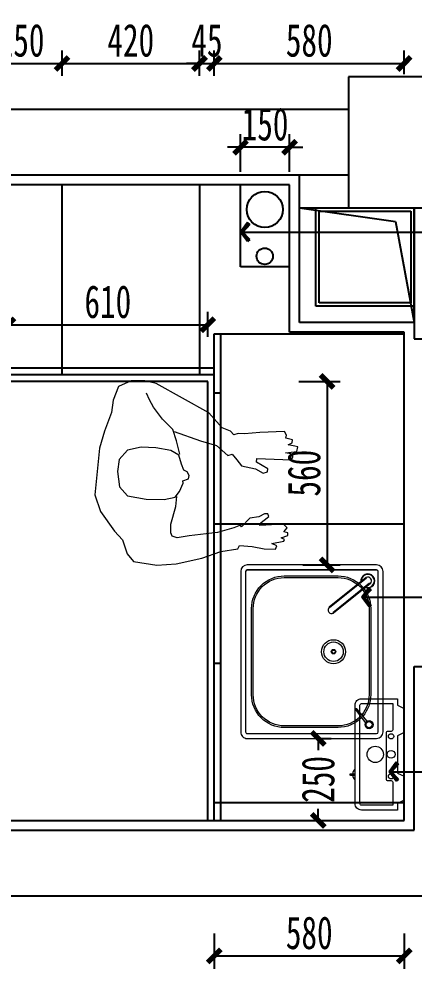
# Model space of a CAD drawing. Header units: millimetres. Extents: x 3104083 to 3173399, y -3165492 to -3044687.
# Drawn here: x 3116832 to 3118039, y -3136767 to -3133867 of the extents above; entities that cross this region are included whole.
import ezdxf

# ---------------------------------------------------------------- set-up
doc = ezdxf.new("R2010")
doc.units = ezdxf.units.MM
doc.header["$LTSCALE"] = 500
doc.header["$MEASUREMENT"] = 0
doc.header["$PDMODE"] = 2
doc.linetypes.add('ACAD_ISO03W100', pattern=[30, 12, -18])
doc.layers.get('0').update_dxf_attribs({"linetype": 'CONTINUOUS'})
doc.layers.get('DEFPOINTS').update_dxf_attribs({"linetype": 'CONTINUOUS'})
for name, color, linetype in [('D-节点尺寸', 5, 'CONTINUOUS'), ('P-完成面', 3, 'CONTINUOUS'), ('W-基础引线', 35, 'CONTINUOUS'), ('ZB_厨柜', 7, 'CONTINUOUS'), ('zb厨柜', 7, 'CONTINUOUS'), ('台面', 4, 'CONTINUOUS'), ('柜体', 2, 'CONTINUOUS')]:
    doc.layers.add(name, color=color, linetype=linetype)
for name, color, linetype, lineweight in [('zb辅助', 250, 'CONTINUOUS', 15), ('墙体', 6, 'CONTINUOUS', 25), ('电器', 85, 'CONTINUOUS', 15)]:
    doc.layers.add(name, color=color, linetype=linetype, lineweight=lineweight)
doc.styles.add('DIM', font='SimSun.ttf', dxfattribs={"width": 0.7})
doc.dimstyles.new('40', dxfattribs={"dimscale": 40, "dimtxt": 2.5, "dimasz": 1, "dimexe": 1, "dimexo": 1, "dimgap": 0.5, "dimtad": 1, "dimdec": 0, "dimzin": 0, "dimdsep": 46, "dimtxsty": 'DIM', "dimblk": 'ARCHTICK', "dimcen": 0, "dimclrd": 5, "dimclre": 5, "dimclrt": 35, "dimadec": 0, "dimazin": 0, "dimtfac": 0.5, "dimtdec": 0, "dimtix": 1, "dimtmove": 2, "dimatfit": 2, "dimldrblk": 'A', "dimfxl": 0, "dimtolj": 1, "dimtzin": 0, "dimlwd": -1, "dimlwe": -1, "dimarcsym": 0})
doc.dimstyles.new('基础引线', dxfattribs={"dimtxt": 3, "dimasz": 0.7, "dimexe": 2, "dimexo": 6, "dimgap": 1, "dimtad": 1, "dimdec": 0, "dimdsep": 46, "dimtxsty": 'Standard', "dimblk1": 'A', "dimblk2": 'A', "dimsah": 1, "dimcen": 3, "dimdle": 200, "dimclrd": 256, "dimclre": 256, "dimclrt": 2, "dimadec": 0, "dimazin": 0, "dimtfac": 1, "dimtdec": 0, "dimtix": 1, "dimtmove": 1, "dimatfit": 3, "dimldrblk": 'A', "dimfxl": 0, "dimtvp": 1, "dimtolj": 1, "dimtzin": 0, "dimarcsym": 0})

# ---------------------------------------------------------------- blocks, each defined once
blk = doc.blocks.new('单水槽平面')
at = {"layer": '电器'}
for p, q in [((219357.5, -105976.4), (219357.5, -106371.4)), ((219372.5, -105976.4), (219372.5, -106371.4)), ((219372.5, -106371.4), (219372.5, -105976.4)), ((219867.1, -105956.4), (219377.5, -105956.4)), ((219867.1, -105971.4), (219377.5, -105971.4)), ((219872.1, -106371.4), (219872.1, -105976.4)), ((219887.1, -106371.4), (219887.1, -105976.4)), ((219396.1, -106008.4), (219486.6, -106121.3)), ((219397.8, -106006.9), (219488.4, -106119.8)), ((219412.7, -105997.6), (219503.2, -106110.5)), ((219414.5, -105995), (219505, -106107.9)), ((219834, -106004.9), (219796.9, -106037)), ((219838.5, -106009.9), (219798.8, -106040.1)), ((219377.5, -106376.4), (219867.1, -106376.4)), ((219377.5, -106376.4), (219867.1, -106376.4)), ((219377.5, -106391.4), (219867.1, -106391.4))]:
    blk.add_line(p, q, dxfattribs=at)
for points in [[(219823.4, -106022.6, -0.202235), (219853.6, -106094.2), (219853.6, -106258.2, -0.414214), (219753.6, -106358.2), (219490.9, -106358.2, -0.414214), (219390.9, -106258.2), (219390.9, -106094.2, -0.414214), (219490.9, -105994.2), (219753.6, -105994.2, -0.178633), (219818.6, -106018.2, -0.178633)], [(219819.3, -106025.6, -0.204737), (219848.6, -106094.2), (219848.6, -106258.2, -0.414214), (219753.6, -106353.2), (219490.9, -106353.2, -0.414214), (219395.9, -106258.2), (219395.9, -106094.2, -0.414214), (219490.9, -105999.2), (219753.6, -105999.2, -0.176592), (219814.8, -106021.5, -0.176592)]]:
    blk.add_lwpolyline(points, format="xyb", dxfattribs=at)
for centre, radius in [((219845, -105999.4), 12.3), ((219845, -105999.4), 9.28), ((219622.3, -106107.8), 36.7), ((219622.3, -106107.8), 29.7), ((219622.3, -106107.8), 6.95), ((219622.3, -106107.8), 4.95)]:
    blk.add_circle(centre, radius, dxfattribs=at)
for centre, radius, start, end in [((219377.5, -105976.4), 20, 90, 180), ((219377.5, -105976.4), 20, 90, 180), ((219377.5, -105976.4), 5, 90, 180), ((219867.1, -105976.4), 20, 0, 90), ((219867.1, -105976.4), 5, 0, 90), ((219406.3, -106003.1), 21.5, 340.7243, 277.0978), ((219406.3, -106003.1), 20, 343.5312, 274.3312), ((219406.3, -106003.1), 11.5, 46.7072, 207.3519), ((219798.2, -106038.4), 1.86, 128.1042, 288.8004), ((219494.7, -106113), 11.5, 225.4964, 26.4981), ((219377.5, -106371.4), 20, 180, 270), ((219377.5, -106371.4), 20, 180, 270), ((219377.5, -106371.4), 5, 180, 270), ((219867.1, -106371.4), 20, 270, 0), ((219867.1, -106371.4), 5, 270, 0)]:
    blk.add_arc(centre, radius, start, end, dxfattribs=at)
blk = doc.blocks.new('A$C72A3536B')
at = {"layer": 'zb辅助', "color": 251, "linetype": 'ByBlock'}
for p, q in [((199.3, 610.9), (195.7, 589.7)), ((201.9, 619.6), (199.3, 610.9)), ((215.9, 616.6), (201.9, 619.6)), ((220.1, 582.2), (215.9, 616.6)), ((166.7, 585.1), (155.4, 578.9)), ((175.4, 582.6), (166.7, 585.1)), ((180.8, 603.6), (175.4, 582.6)), ((189.7, 602.8), (180.8, 603.6)), ((195.7, 589.7), (189.7, 602.8)), ((223.7, 603.4), (220.1, 582.2)), ((232.8, 604.4), (223.7, 603.4)), ((241.3, 600.1), (232.8, 604.4)), ((237.5, 494.8), (241.3, 600.1)), ((449.5, 587.2), (437.7, 575.7)), ((461.1, 577.3), (449.5, 587.2)), ((464, 589.5), (461.1, 577.3)), ((472.9, 588.8), (464, 589.5)), ((480, 568.5), (472.9, 588.8)), ((155.4, 578.9), (157.8, 503.6)), ((437.7, 575.7), (442.2, 503.7)), ((484.5, 578.8), (480, 568.5)), ((489.7, 576.6), (484.5, 578.8)), ((497.2, 540.1), (489.7, 576.6)), ((503.9, 555.6), (497.2, 540.1)), ((514.3, 551.1), (503.9, 555.6)), ((513.1, 517.2), (514.3, 551.1)), ((269, 527.8), (248.1, 493.9)), ((277.9, 527.1), (269, 527.8)), ((282.1, 514.2), (277.9, 527.1)), ((406.7, 528.3), (405.8, 517.7)), ((414.2, 531.3), (406.7, 528.3)), ((436.7, 502.4), (414.2, 531.3)), ((157.8, 503.6), (162.6, 456.6)), ((248.1, 493.9), (237.5, 494.8)), ((269.3, 490.2), (282.1, 514.2)), ((405.8, 517.7), (415.1, 500.7)), ((415.1, 500.7), (419.8, 473.5)), ((442.2, 503.7), (436.7, 502.4)), ((506.3, 480.2), (513.1, 517.2)), ((260.2, 448.1), (269.3, 490.2)), ((419.8, 473.5), (446.2, 447.9)), ((502.9, 441.1), (506.3, 480.2)), ((162.6, 456.6), (160.9, 437.1)), ((160.9, 437.1), (165.1, 424.1)), ((241.1, 433.6), (260.2, 448.1)), ((446.2, 447.9), (440.6, 444.8)), ((440.6, 444.8), (449.5, 424.3)), ((513.2, 436.7), (502.9, 441.1)), ((521.1, 384.1), (513.2, 436.7)), ((153.5, 414.4), (144.1, 388.4)), ((165.1, 424.1), (153.5, 414.4)), ((198, 371.1), (227.9, 406.1)), ((223.7, 419), (241.1, 433.6)), ((227.9, 406.1), (223.7, 419)), ((449.5, 424.3), (463.1, 374.8)), ((144.1, 388.4), (97.6, 347.7)), ((541.2, 326.8), (521.1, 384.1)), ((183, 322.3), (198, 371.1)), ((463.1, 374.8), (473.4, 288)), ((97.6, 347.7), (8.5, 187.2)), ((154.6, 242.5), (183, 322.3)), ((559.3, 248.2), (541.2, 326.8)), ((254.9, 264.1), (227.3, 255.8)), ((273.4, 271.5), (254.9, 264.1)), ((277.9, 281.8), (273.4, 271.5)), ((289.1, 288), (277.9, 281.8)), ((299.6, 285.3), (289.1, 288)), ((305.3, 268.7), (299.6, 285.3)), ((312.6, 269.8), (305.3, 268.7)), ((338.4, 258.6), (312.6, 269.8)), ((473.4, 288), (479.1, 251.7)), ((148.8, 237.6), (117.4, 206.3)), ((183.8, 248.9), (148.8, 237.6)), ((224.1, 259.7), (183.8, 248.9)), ((212.7, 232), (205.1, 186.1)), ((227.3, 255.8), (212.7, 232)), ((355.1, 244.6), (338.4, 258.6)), ((384, 247.5), (353.8, 250.1)), ((363, 211.7), (355.1, 244.6)), ((438.1, 232), (384, 247.5)), ((464.8, 231.4), (438.1, 232)), ((474.2, 236), (464.8, 231.4)), ((479.1, 251.7), (474.2, 236)), ((563.1, 188.8), (559.3, 248.2)), ((117.4, 206.3), (81.1, 179.1)), ((361.7, 156.3), (363, 211.7)), ((8.5, 187.2), (0, 152.2)), ((81.1, 179.1), (58.5, 166.7)), ((205.1, 186.1), (203, 141.6)), ((551.5, 118.2), (563.1, 188.8)), ((0, 152.2), (0, 111)), ((58.5, 166.7), (38.1, 157.8)), ((351.4, 100), (361.7, 156.3)), ((203, 141.6), (211.8, 99.6)), ((528.4, 98.8), (551.5, 118.2)), ((0, 111), (18, 71.8)), ((211.8, 99.6), (240, 73.9)), ((324.2, 75.5), (351.4, 100)), ((486, 84.6), (528.4, 98.8)), ((18, 71.8), (59.5, 55.7)), ((240, 73.9), (277.1, 68.9)), ((277.1, 68.9), (324.2, 75.5)), ((399.6, 17), (458.8, 60.1)), ((458.8, 60.1), (486, 84.6)), ((59.5, 55.7), (96.7, 50.6)), ((96.7, 50.6), (153.8, 29.5)), ((153.8, 29.5), (206.2, 14.2)), ((206.2, 14.2), (348, 0)), ((348, 0), (399.6, 17))]:
    blk.add_line(p, q, dxfattribs=at)
blk = doc.blocks.new('_ArchTick')
at = {"color": 0, "linetype": 'ByBlock', "const_width": 0.4}
blk.add_lwpolyline([(-0.5, -0.5), (0.5, 0.5)], dxfattribs=at)
blk = doc.blocks.new('*D2141')
at = {"layer": 'D-节点尺寸', "color": 5, "ltscale": 100}
for p, q in [((3116713.6, -3134040.3), (3116713.6, -3133962.9)), ((3116963.6, -3134040.3), (3116963.6, -3133962.9)), ((3116713.6, -3134002.9), (3116963.6, -3134002.9))]:
    blk.add_line(p, q, dxfattribs=at)
at = {"layer": 'DEFPOINTS', "color": 0, "ltscale": 100}
for p in [(3116963.6, -3134002.9), (3116713.6, -3134080.3), (3116963.6, -3134080.3)]:
    blk.add_point(p, dxfattribs=at)
at = {"layer": 'D-节点尺寸', "color": 5, "ltscale": 100, "xscale": 40, "yscale": 40, "zscale": 40, "rotation": 180}
blk.add_blockref('_ArchTick', (3116713.6, -3134002.9), dxfattribs=at)
at = {"layer": 'D-节点尺寸', "color": 5, "ltscale": 100, "xscale": 40, "yscale": 40, "zscale": 40}
blk.add_blockref('_ArchTick', (3116963.6, -3134002.9), dxfattribs=at)
at = {"layer": 'D-节点尺寸', "color": 35, "ltscale": 100, "insert": (3116838.6, -3133932.9), "char_height": 100, "attachment_point": 5, "style": 'DIM'}
blk.add_mtext('\\A1;250', dxfattribs=at)
blk = doc.blocks.new('A')
for p, q in [((-1.435, 1.148), (-1.09, 1.437)), ((-1.435, 1.148), (-0.369, 0)), ((-1.09, 1.437), (0, 0)), ((-0.369, 0), (-2.127, 0)), ((-1.435, -1.148), (-0.369, 0)), ((-1.09, -1.437), (0, 0)), ((-1.435, -1.148), (-1.09, -1.437))]:
    blk.add_line(p, q)
for points in [[(-1.435, 1.148), (-1.09, 1.437), (-0.369, 0), (0, 0)], [(-1.435, -1.148), (-1.09, -1.437), (-0.369, 0), (0, 0)]]:
    blk.add_solid(points)
blk = doc.blocks.new('*D2142')
at = {"layer": 'D-节点尺寸', "color": 5, "ltscale": 100}
for p, q in [((3116963.6, -3134040.3), (3116963.6, -3133962.9)), ((3117383.6, -3134040.3), (3117383.6, -3133962.9)), ((3116963.6, -3134002.9), (3117383.6, -3134002.9))]:
    blk.add_line(p, q, dxfattribs=at)
at = {"layer": 'DEFPOINTS', "color": 0, "ltscale": 100}
for p in [(3117383.6, -3134002.9), (3116963.6, -3134080.3), (3117383.6, -3134080.3)]:
    blk.add_point(p, dxfattribs=at)
at = {"layer": 'D-节点尺寸', "color": 5, "ltscale": 100, "xscale": 40, "yscale": 40, "zscale": 40, "rotation": 180}
blk.add_blockref('_ArchTick', (3116963.6, -3134002.9), dxfattribs=at)
at = {"layer": 'D-节点尺寸', "color": 5, "ltscale": 100, "xscale": 40, "yscale": 40, "zscale": 40}
blk.add_blockref('_ArchTick', (3117383.6, -3134002.9), dxfattribs=at)
at = {"layer": 'D-节点尺寸', "color": 35, "ltscale": 100, "insert": (3117173.6, -3133932.9), "char_height": 100, "attachment_point": 5, "style": 'DIM'}
blk.add_mtext('\\A1;420', dxfattribs=at)
blk = doc.blocks.new('*D2143')
at = {"layer": 'D-节点尺寸', "color": 5, "ltscale": 100}
for p, q in [((3117383.6, -3134040.3), (3117383.6, -3133962.9)), ((3117428.6, -3134040.3), (3117428.6, -3133962.9)), ((3117383.6, -3134002.9), (3117343.6, -3134002.9)), ((3117383.6, -3134002.9), (3117428.6, -3134002.9)), ((3117428.6, -3134002.9), (3117468.6, -3134002.9))]:
    blk.add_line(p, q, dxfattribs=at)
at = {"layer": 'DEFPOINTS', "color": 0, "ltscale": 100}
for p in [(3117428.6, -3134002.9), (3117383.6, -3134080.3), (3117428.6, -3134080.3)]:
    blk.add_point(p, dxfattribs=at)
at = {"layer": 'D-节点尺寸', "color": 5, "ltscale": 100, "xscale": 40, "yscale": 40, "zscale": 40}
blk.add_blockref('_ArchTick', (3117383.6, -3134002.9), dxfattribs=at)
at = {"layer": 'D-节点尺寸', "color": 5, "ltscale": 100, "xscale": 40, "yscale": 40, "zscale": 40, "rotation": 180}
blk.add_blockref('_ArchTick', (3117428.6, -3134002.9), dxfattribs=at)
at = {"layer": 'D-节点尺寸', "color": 35, "ltscale": 100, "insert": (3117406.1, -3133932.9), "char_height": 100, "attachment_point": 5, "style": 'DIM'}
blk.add_mtext('\\A1;45', dxfattribs=at)
blk = doc.blocks.new('*D2144')
at = {"layer": 'D-节点尺寸', "color": 5, "ltscale": 100}
for p, q in [((3117428.6, -3134040.3), (3117428.6, -3133962.9)), ((3118008.6, -3134035.7), (3118008.6, -3133962.9)), ((3117428.6, -3134002.9), (3118008.6, -3134002.9))]:
    blk.add_line(p, q, dxfattribs=at)
at = {"layer": 'DEFPOINTS', "color": 0, "ltscale": 100}
for p in [(3118008.6, -3134002.9), (3117428.6, -3134080.3), (3118008.6, -3134075.7)]:
    blk.add_point(p, dxfattribs=at)
at = {"layer": 'D-节点尺寸', "color": 5, "ltscale": 100, "xscale": 40, "yscale": 40, "zscale": 40, "rotation": 180}
blk.add_blockref('_ArchTick', (3117428.6, -3134002.9), dxfattribs=at)
at = {"layer": 'D-节点尺寸', "color": 5, "ltscale": 100, "xscale": 40, "yscale": 40, "zscale": 40}
blk.add_blockref('_ArchTick', (3118008.6, -3134002.9), dxfattribs=at)
at = {"layer": 'D-节点尺寸', "color": 35, "ltscale": 100, "insert": (3117718.6, -3133932.9), "char_height": 100, "attachment_point": 5, "style": 'DIM'}
blk.add_mtext('\\A1;580', dxfattribs=at)
blk = doc.blocks.new('*D2158')
at = {"layer": 'D-节点尺寸', "color": 5, "ltscale": 100}
for p, q in [((3117428.6, -3136658.9), (3117428.6, -3136766.8)), ((3118008.6, -3136658.9), (3118008.6, -3136766.8)), ((3117428.6, -3136726.8), (3118008.6, -3136726.8))]:
    blk.add_line(p, q, dxfattribs=at)
at = {"layer": 'DEFPOINTS', "color": 0, "ltscale": 100}
for p in [(3117428.6, -3136618.9), (3118008.6, -3136618.9), (3118008.6, -3136726.8)]:
    blk.add_point(p, dxfattribs=at)
at = {"layer": 'D-节点尺寸', "color": 5, "ltscale": 100, "xscale": 40, "yscale": 40, "zscale": 40, "rotation": 180}
blk.add_blockref('_ArchTick', (3117428.6, -3136726.8), dxfattribs=at)
at = {"layer": 'D-节点尺寸', "color": 5, "ltscale": 100, "xscale": 40, "yscale": 40, "zscale": 40}
blk.add_blockref('_ArchTick', (3118008.6, -3136726.8), dxfattribs=at)
at = {"layer": 'D-节点尺寸', "color": 35, "ltscale": 100, "insert": (3117718.6, -3136656.8), "char_height": 100, "attachment_point": 5, "style": 'DIM'}
blk.add_mtext('\\A1;580', dxfattribs=at)
blk = doc.blocks.new('*D2176')
at = {"layer": 'D-节点尺寸', "color": 5, "ltscale": 100}
for p, q in [((3117508.6, -3134333.4), (3117508.6, -3134218.7)), ((3117658.6, -3134333.4), (3117658.6, -3134218.7)), ((3117508.6, -3134258.7), (3117468.6, -3134258.7)), ((3117658.6, -3134258.7), (3117508.6, -3134258.7)), ((3117658.6, -3134258.7), (3117698.6, -3134258.7))]:
    blk.add_line(p, q, dxfattribs=at)
at = {"layer": 'DEFPOINTS', "color": 0, "ltscale": 100}
for p in [(3117508.6, -3134258.7), (3117508.6, -3134373.4), (3117658.6, -3134373.4)]:
    blk.add_point(p, dxfattribs=at)
at = {"layer": 'D-节点尺寸', "color": 5, "ltscale": 100, "xscale": 40, "yscale": 40, "zscale": 40}
blk.add_blockref('_ArchTick', (3117508.6, -3134258.7), dxfattribs=at)
at = {"layer": 'D-节点尺寸', "color": 5, "ltscale": 100, "xscale": 40, "yscale": 40, "zscale": 40, "rotation": 180}
blk.add_blockref('_ArchTick', (3117658.6, -3134258.7), dxfattribs=at)
at = {"layer": 'D-节点尺寸', "color": 35, "ltscale": 100, "insert": (3117583.6, -3134188.7), "char_height": 100, "attachment_point": 5, "style": 'DIM'}
blk.add_mtext('\\A1;150', dxfattribs=at)
blk = doc.blocks.new('*D2185')
at = {"layer": 'D-节点尺寸', "color": 5, "ltscale": 100}
for p, q in [((3117746.1, -3136063.2), (3117786.1, -3136063.2)), ((3117746.1, -3136063.2), (3117746.1, -3136098.7)), ((3117746.1, -3136313.4), (3117746.1, -3136277.9)), ((3117746.1, -3136313.4), (3117786.1, -3136313.4))]:
    blk.add_line(p, q, dxfattribs=at)
at = {"layer": 'DEFPOINTS', "color": 0, "ltscale": 100}
for p in [(3117739.9, -3136063.2), (3117739.9, -3136313.4), (3117746.1, -3136313.4)]:
    blk.add_point(p, dxfattribs=at)
at = {"layer": 'D-节点尺寸', "color": 5, "ltscale": 100, "xscale": 40, "yscale": 40, "zscale": 40}
for p, rotation in [((3117746.1, -3136063.2), 90), ((3117746.1, -3136313.4), 270)]:
    blk.add_blockref('_ArchTick', p, dxfattribs=dict(at, rotation=rotation))
at = {"layer": 'D-节点尺寸', "color": 35, "ltscale": 100, "insert": (3117746.1, -3136188.3), "char_height": 100, "attachment_point": 5, "rotation": 90, "style": 'DIM'}
blk.add_mtext('\\A1;250', dxfattribs=at)
blk = doc.blocks.new('*D2186')
at = {"layer": 'D-节点尺寸', "color": 5, "ltscale": 100}
for p, q in [((3117686.8, -3134973.4), (3117813.1, -3134973.4)), ((3117773.1, -3134973.4), (3117773.1, -3135533.6)), ((3117699.2, -3135533.6), (3117813.1, -3135533.6))]:
    blk.add_line(p, q, dxfattribs=at)
at = {"layer": 'DEFPOINTS', "color": 0, "ltscale": 100}
for p in [(3117646.8, -3134973.4), (3117659.2, -3135533.6), (3117773.1, -3135533.6)]:
    blk.add_point(p, dxfattribs=at)
at = {"layer": 'D-节点尺寸', "color": 5, "ltscale": 100, "xscale": 40, "yscale": 40, "zscale": 40}
for p, rotation in [((3117773.1, -3134973.4), 90), ((3117773.1, -3135533.6), 270)]:
    blk.add_blockref('_ArchTick', p, dxfattribs=dict(at, rotation=rotation))
at = {"layer": 'D-节点尺寸', "color": 35, "ltscale": 100, "insert": (3117703.1, -3135253.5), "char_height": 100, "attachment_point": 5, "rotation": 90, "style": 'DIM'}
blk.add_mtext('\\A1;560', dxfattribs=at)
blk = doc.blocks.new('*D2187')
at = {"layer": 'D-节点尺寸', "color": 5, "ltscale": 100}
for p, q in [((3116798.6, -3134801.2), (3116798.6, -3134760.6)), ((3117408.6, -3134837), (3117408.6, -3134760.6)), ((3116798.6, -3134800.6), (3117408.6, -3134800.6))]:
    blk.add_line(p, q, dxfattribs=at)
at = {"layer": 'DEFPOINTS', "color": 0, "ltscale": 100}
for p in [(3117408.6, -3134800.6), (3116798.6, -3134841.2), (3117408.6, -3134877)]:
    blk.add_point(p, dxfattribs=at)
at = {"layer": 'D-节点尺寸', "color": 5, "ltscale": 100, "xscale": 40, "yscale": 40, "zscale": 40, "rotation": 180}
blk.add_blockref('_ArchTick', (3116798.6, -3134800.6), dxfattribs=at)
at = {"layer": 'D-节点尺寸', "color": 5, "ltscale": 100, "xscale": 40, "yscale": 40, "zscale": 40}
blk.add_blockref('_ArchTick', (3117408.6, -3134800.6), dxfattribs=at)
at = {"layer": 'D-节点尺寸', "color": 35, "ltscale": 100, "insert": (3117103.6, -3134730.6), "char_height": 100, "attachment_point": 5, "style": 'DIM'}
blk.add_mtext('\\A1;610', dxfattribs=at)
blk = doc.blocks.new('热水器平面')
at = {"layer": '电器'}
for p, q in [((223135.7, -105688.4), (223135.7, -105686.4)), ((223165.7, -105686.4), (223165.7, -105688.4))]:
    blk.add_line(p, q, dxfattribs=at)
for points in [[(223146.2, -105556.4), (223156.2, -105536.4), (223229.2, -105536.4), (223239.2, -105556.4), (223259.2, -105556.4), (223259.2, -105666.4, -0.414214), (223239.2, -105686.4), (222939.2, -105686.4, -0.414214), (222919.2, -105666.4), (222919.2, -105556.4), (222939.2, -105556.4), (222949.2, -105536.4), (223022.2, -105536.4), (223032.2, -105556.4)], [(223024.2, -105591.4), (223164.2, -105591.4, 0.414214), (223169.2, -105586.4), (223169.2, -105576.4, -0.414214), (223174.2, -105571.4), (223244.2, -105571.4), (223244.2, -105666.4, -0.414214), (223239.2, -105671.4), (222939.2, -105671.4, -0.414214), (222934.2, -105666.4), (222934.2, -105571.4), (223014.2, -105571.4, -0.414214), (223019.2, -105576.4), (223019.2, -105586.4, 0.414214)]]:
    blk.add_lwpolyline(points, format="xyb", close=True, dxfattribs=at)
blk.add_lwpolyline([(223153.2, -105686.4), (223153.2, -105700.4, -0.414214), (223152.2, -105701.4), (223149.2, -105701.4, -0.414214), (223148.2, -105700.4), (223148.2, -105686.4)], format="xyb", dxfattribs=at)
for centre, radius in [((223034.2, -105576.4), 8), ((223089.2, -105576.4), 12), ((223156.2, -105576.4), 8), ((223089.2, -105624.8), 24.9)]:
    blk.add_circle(centre, radius, dxfattribs=at)
for centre, start, end in [((223149.3, -105672.5), 229.4531, 266.9441), ((223152.1, -105672.5), 273.0559, 310.5469)]:
    blk.add_arc(centre, 20.9, start, end, dxfattribs=at)

msp = doc.modelspace()

# ---------------------------------------------------------------- linework, layer by layer
at = {"layer": 'P-完成面', "color": 3, "ltscale": 100}
for p, q in [((3117658.59, -3134373.409), (3115918.59, -3134373.41)), ((3117508.59, -3134623.409), (3117508.59, -3134373.409)), ((3117658.59, -3134823.41), (3117658.59, -3134373.409)), ((3117658.59, -3134623.409), (3117508.59, -3134623.409)), ((3118008.59, -3134823.41), (3117658.59, -3134823.41)), ((3118008.59, -3136313.41), (3118008.59, -3134823.41)), ((3115918.59, -3136313.41), (3118008.59, -3136313.41))]:
    msp.add_line(p, q, dxfattribs=at)
at = {"layer": '台面', "linetype": 'ACAD_ISO03W100'}
for p, q in [((3117408.59, -3134973.409), (3115518.589, -3134973.41)), ((3117408.59, -3136313.41), (3117408.59, -3134973.409))]:
    msp.add_line(p, q, dxfattribs=at)
at = {"layer": '墙体'}
for p, q in [((3118238.59, -3134043.407), (3117838.59, -3134043.407)), ((3117838.59, -3134043.407), (3117838.59, -3134443.407)), ((3117838.59, -3134143.41), (3115388.59, -3134143.41)), ((3117838.59, -3134343.41), (3115888.59, -3134343.41)), ((3117688.59, -3134793.409), (3117688.59, -3134343.41)), ((3117688.59, -3134443.409), (3118038.59, -3134443.409)), ((3117688.59, -3134443.409), (3117982.37, -3134484.867)), ((3117688.59, -3134443.41), (3118038.59, -3134443.41)), ((3117688.59, -3134793.41), (3117688.59, -3134443.41)), ((3117738.59, -3134743.409), (3117738.59, -3134443.409)), ((3117738.59, -3134443.41), (3118038.59, -3134443.41)), ((3117738.59, -3134743.41), (3117738.59, -3134443.41)), ((3117838.59, -3134443.407), (3118238.59, -3134443.407)), ((3118038.59, -3134443.409), (3118038.59, -3134743.409)), ((3118038.59, -3134793.41), (3118038.59, -3134443.41)), ((3118038.59, -3134443.41), (3118038.59, -3134743.41)), ((3118038.59, -3134443.41), (3118038.59, -3134793.41)), ((3117748.59, -3134453.409), (3118028.59, -3134453.409)), ((3117748.59, -3134733.409), (3117748.59, -3134453.409)), ((3117748.59, -3134453.41), (3118028.59, -3134453.41)), ((3117748.59, -3134733.41), (3117748.59, -3134453.41)), ((3118028.59, -3134453.409), (3118028.59, -3134733.409)), ((3118028.59, -3134453.41), (3118028.59, -3134733.41)), ((3117982.37, -3134484.867), (3118038.59, -3134793.409)), ((3118028.59, -3134733.409), (3117748.59, -3134733.409)), ((3118028.59, -3134733.41), (3117748.59, -3134733.41)), ((3118038.59, -3134743.409), (3117738.59, -3134743.409)), ((3118038.59, -3134743.41), (3117738.59, -3134743.41)), ((3118038.59, -3134793.409), (3117688.59, -3134793.409)), ((3118038.59, -3134793.41), (3117688.59, -3134793.41)), ((3118038.59, -3134793.409), (3118038.59, -3134843.41)), ((3118038.59, -3134843.41), (3118238.59, -3134843.41)), ((3118038.59, -3136343.41), (3118038.59, -3135843.41)), ((3118038.59, -3135843.41), (3118238.59, -3135843.41)), ((3115888.59, -3136343.409), (3118038.59, -3136343.41)), ((3115888.59, -3136543.409), (3118238.59, -3136543.41))]:
    msp.add_line(p, q, dxfattribs=at)
for centre, radius in [((3117582.864, -3134448.673), 55.223), ((3117582.864, -3134591.324), 25)]:
    msp.add_circle(centre, radius, dxfattribs=at)
at = {"layer": '柜体'}
for p, q in [((3116963.59, -3134373.409), (3116963.589, -3134953.409)), ((3117383.59, -3134373.409), (3117383.589, -3134953.409)), ((3117428.59, -3134828.41), (3118008.59, -3134828.41)), ((3117428.59, -3136313.41), (3117428.59, -3134828.41)), ((3117448.59, -3136313.41), (3117448.59, -3134828.41)), ((3117428.59, -3134933.409), (3115518.589, -3134933.41)), ((3117428.59, -3134953.409), (3115518.589, -3134953.41)), ((3117428.59, -3135008.41), (3117448.59, -3135008.41)), ((3117428.59, -3135408.41), (3118008.59, -3135408.41)), ((3117428.59, -3135833.41), (3117448.59, -3135833.41)), ((3117428.59, -3136258.41), (3118008.59, -3136258.41))]:
    msp.add_line(p, q, dxfattribs=at)

# ---------------------------------------------------------------- block references
at = {"layer": 'ZB_厨柜', "color": 253, "rotation": 270}
for name, p in [('单水槽平面', (3223900.678, -2916176.13)), ('热水器平面', (3223544.958, -2913022.545))]:
    msp.add_blockref(name, p, dxfattribs=at)
at = {"layer": 'zb厨柜', "rotation": 270}
msp.add_blockref('A$C72A3536B', (3117064.104, -3134971.286), dxfattribs=at)

# ---------------------------------------------------------------- dimensions: what is measured, and where the dimension line sits
at = {"layer": 'D-节点尺寸', "color": 251, "ltscale": 100}
for base, p1, p2, picture, middle in [((3116963.589, -3134002.883), (3116713.589, -3134080.261), (3116963.589, -3134080.26), '*D2141', (3116838.589, -3133932.883)), ((3117383.589, -3134002.883), (3116963.589, -3134080.26), (3117383.589, -3134080.26), '*D2142', (3117173.589, -3133932.883)), ((3117428.59, -3134002.883), (3117383.589, -3134080.26), (3117428.59, -3134080.26), '*D2143', (3117406.09, -3133932.883)), ((3118008.59, -3134002.883), (3117428.59, -3134080.26), (3118008.59, -3134075.739), '*D2144', (3117718.59, -3133932.883)), ((3117508.59, -3134258.721), (3117658.59, -3134373.409), (3117508.59, -3134373.409), '*D2176', (3117583.59, -3134188.721)), ((3117408.59, -3134800.556), (3116798.589, -3134841.197), (3117408.59, -3134876.983), '*D2187', (3117103.59, -3134730.556)), ((3118008.59, -3136726.846), (3117428.59, -3136618.926), (3118008.59, -3136618.926), '*D2158', (3117718.59, -3136656.846))]:
    dim = msp.add_linear_dim(base=base, p1=p1, p2=p2, dimstyle='40', dxfattribs=at)
    dim.commit()
    dim.dimension.update_dxf_attribs({"geometry": picture, "text_midpoint": middle})
dim = msp.add_linear_dim(base=(3117773.074, -3135533.584), p1=(3117646.827, -3134973.409), p2=(3117659.206, -3135533.584), angle=90, dimstyle='40', dxfattribs=at)
dim.commit()
dim.dimension.update_dxf_attribs({"geometry": '*D2186', "text_midpoint": (3117703.074, -3135253.497)})
dim = msp.add_linear_dim(base=(3117746.093, -3136313.41), p1=(3117739.862, -3136063.235), p2=(3117739.862, -3136313.41), angle=90, dimstyle='40', dxfattribs=at)
dim.commit()
dim.dimension.update_dxf_attribs({"geometry": '*D2185', "text_midpoint": (3117746.093, -3136188.323), "dimtype": 160})

# ---------------------------------------------------------------- leaders
at = {"layer": 'W-基础引线'}
for points in [[(3117508.59, -3134517.509), (3119263.007, -3134517.509)], [(3117879.024, -3135632.133), (3119263.007, -3135632.133)], [(3117962.215, -3136164.765), (3119260.153, -3136164.765)]]:
    msp.add_leader(points, dimstyle='基础引线', override={"dimasz": 20}, dxfattribs=at)

doc.saveas('drawing.dxf')
